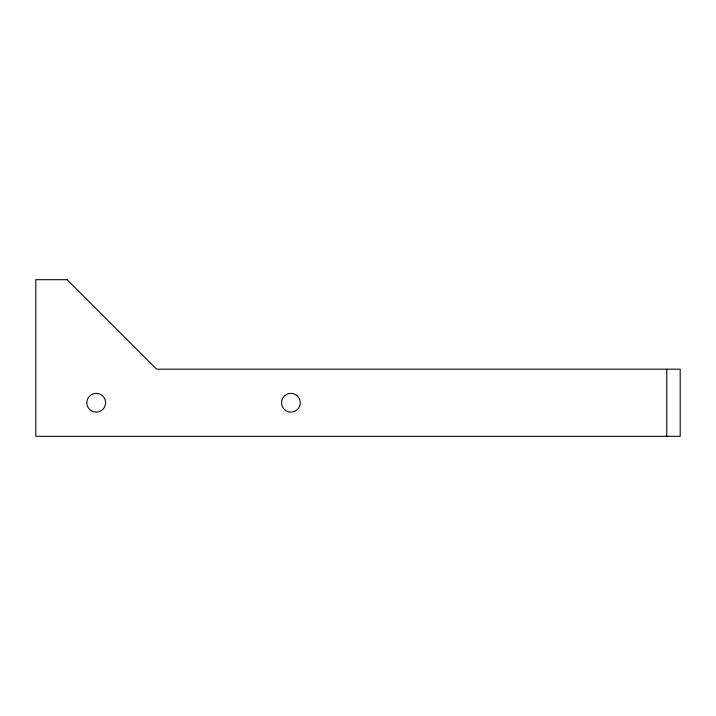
<?xml version="1.0" encoding="UTF-8"?>
<svg xmlns="http://www.w3.org/2000/svg" width="716" height="716" viewBox="0 0 716 716"><rect width="100%" height="100%" fill="white"/><g stroke="black" fill="none" stroke-linecap="round" stroke-linejoin="round"><path stroke-width="1.07" d="M666.775 369.188L666.775 436.312M67.125 279.688L35.8 279.688L35.8 436.312L680.2 436.312L680.2 369.188L156.625 369.188L67.125 279.688M284.234 409.391A9.398 9.398 0 0 0 299.95 405.184A9.398 9.398 0 0 0 288.441 393.675A9.398 9.398 0 0 0 284.234 409.391M89.572 409.391A9.398 9.398 0 0 0 105.288 405.184A9.398 9.398 0 0 0 93.778 393.675A9.398 9.398 0 0 0 89.572 409.391"/></g></svg>
